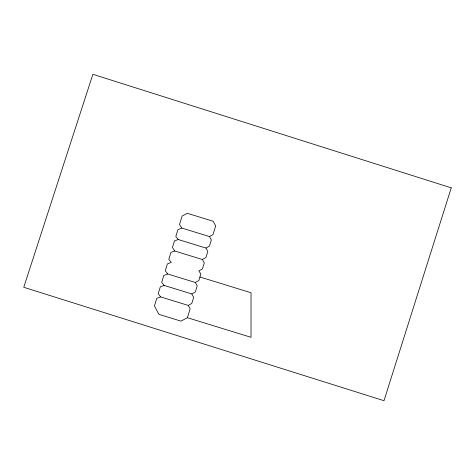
<?xml version="1.0" encoding="UTF-8"?>
<svg xmlns="http://www.w3.org/2000/svg" width="475" height="475" viewBox="0 0 475 475"><rect width="100%" height="100%" fill="white"/><g stroke="black" fill="none" stroke-linecap="round" stroke-linejoin="round"><path stroke-width="0.71" d="M160.615 296.911L156.774 298.371L154.44 305.936L158.888 314.337L180.951 321.13L187.399 317.716L190.143 308.798L188.26 305.419L160.615 296.911L158.217 293.669L160.318 286.853L164.148 285.433L191.793 293.948L193.675 297.326L191.793 303.448L188.26 305.419M191.793 293.948L195.326 291.977L197.214 285.843L195.326 282.471L167.681 273.962L165.276 270.75L167.36 263.987L171.255 262.36L168.785 259.356L170.917 252.421L174.747 251.008L202.392 259.522L205.924 257.545L207.812 251.417L205.924 248.045L178.279 239.537L175.815 236.508L177.935 229.633L181.812 228.059L209.457 236.568L211.339 239.946L209.457 246.074L205.924 248.045M195.326 282.471L198.859 280.493L200.842 274.063L198.894 270.869L202.415 268.945L204.28 262.895L202.392 259.522M209.457 236.568L212.99 234.597L215.662 225.916L213.204 221.273L187.298 213.299L182.121 216.036L179.514 224.503L181.812 228.059M167.681 273.962L163.816 275.488L161.726 282.287L164.148 285.433M178.279 239.537L174.467 240.896L172.425 247.517L174.747 251.008M199.933 277.002L251.02 292.731L251.02 337.303L187.399 317.716M451.25 187.857L383.984 400.704L23.75 287.28L92.88 74.296L451.25 187.857"/></g></svg>
